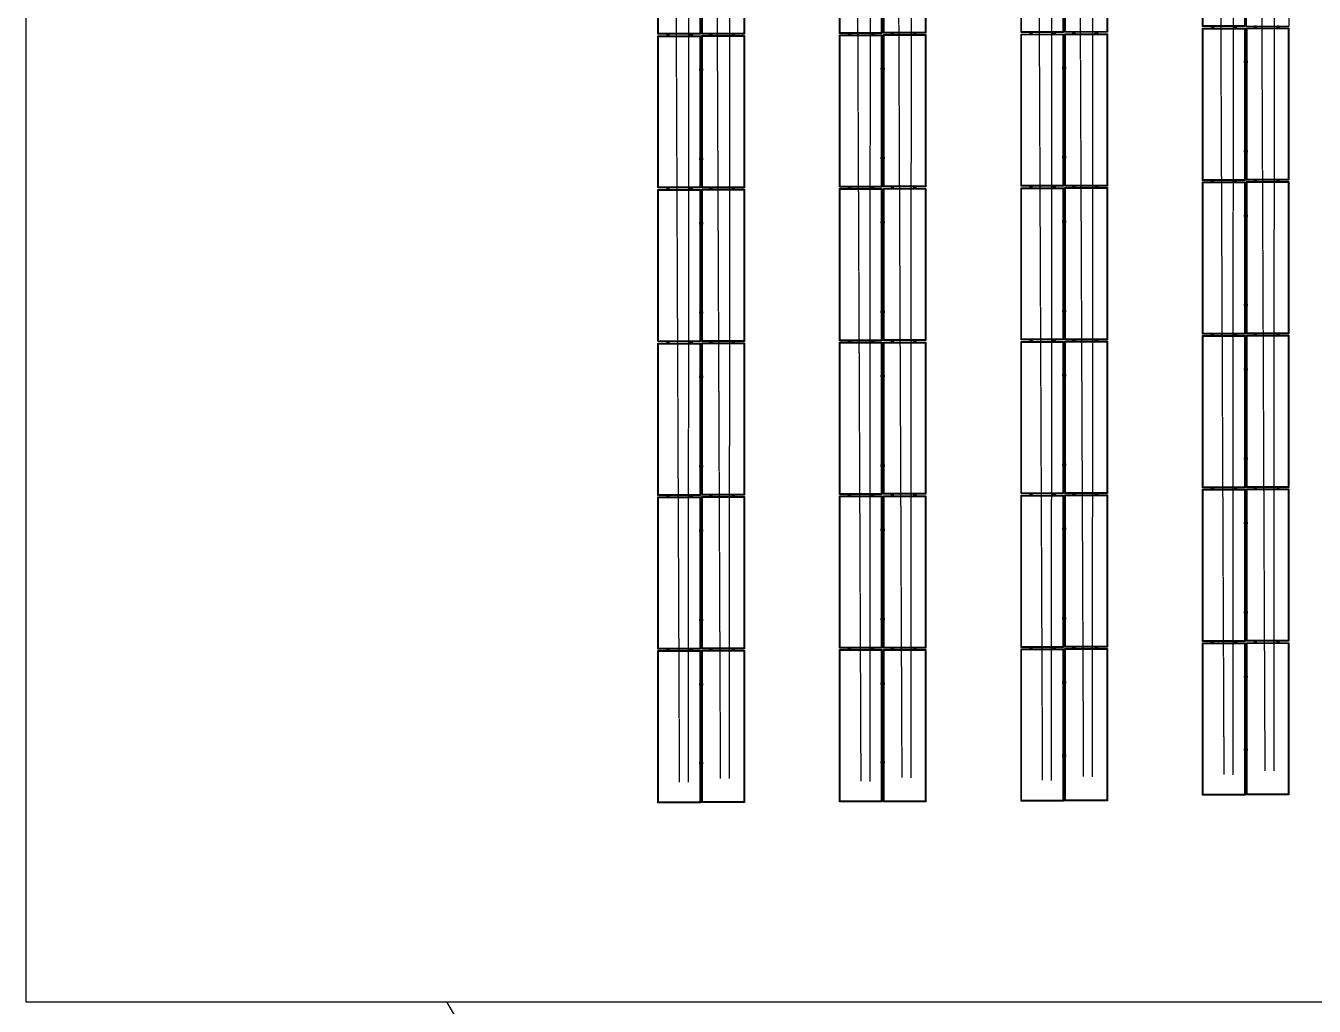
# Model space of a CAD drawing. Header units: millimetres. Extents: x 185509 to 291328, y 95263 to 331092.
# Drawn here: x 223004 to 243185, y 146445 to 161796 of the extents above; entities that cross this region are included whole.
import ezdxf

# ---------------------------------------------------------------- set-up
doc = ezdxf.new("R2010")
doc.units = ezdxf.units.MM
doc.linetypes.add('ACAD_ISO02W100', pattern=[15, 12, -3])
doc.layers.add('Cables string 1', color=20, linetype='ACAD_ISO02W100')
doc.layers.add('Cqbles string 2', color=72, linetype='ACAD_ISO02W100')

msp = doc.modelspace()

# ---------------------------------------------------------------- linework, layer by layer
for p, q in [((233066.604, 161652.581), (233059.814, 161652.581)), ((233063.209, 161649.186), (233063.209, 161655.976)), ((233429.298, 161652.581), (233422.508, 161652.581)), ((233425.903, 161649.186), (233425.903, 161655.976)), ((233738.041, 161655.859), (233731.252, 161655.859)), ((233734.646, 161652.465), (233734.646, 161659.254)), ((234091.255, 161655.859), (234084.465, 161655.859)), ((234087.86, 161652.465), (234087.86, 161659.254)), ((235909.679, 161665.859), (235902.889, 161665.859)), ((235906.284, 161662.465), (235906.284, 161669.254)), ((236272.373, 161665.859), (236265.583, 161665.859)), ((236268.978, 161662.465), (236268.978, 161669.254)), ((236581.116, 161669.138), (236574.326, 161669.138)), ((236577.721, 161665.743), (236577.721, 161672.533)), ((236934.33, 161669.138), (236927.54, 161669.138)), ((236930.935, 161665.743), (236930.935, 161672.533)), ((238752.753, 161679.138), (238745.963, 161679.138)), ((238749.358, 161675.743), (238749.358, 161682.533)), ((239115.447, 161679.138), (239108.657, 161679.138)), ((239112.052, 161675.743), (239112.052, 161682.533)), ((239424.191, 161682.417), (239417.401, 161682.417)), ((239420.796, 161679.022), (239420.796, 161685.811)), ((239777.404, 161682.417), (239770.614, 161682.417)), ((239774.009, 161679.022), (239774.009, 161685.811)), ((241595.828, 161771.577), (241589.038, 161771.577)), ((241592.433, 161768.183), (241592.433, 161774.972)), ((241958.522, 161771.577), (241951.732, 161771.577)), ((241955.127, 161768.183), (241955.127, 161774.972)), ((242267.266, 161774.856), (242260.476, 161774.856)), ((242263.871, 161771.461), (242263.871, 161778.251)), ((242620.479, 161774.856), (242613.689, 161774.856)), ((242617.084, 161771.461), (242617.084, 161778.251)), ((233579.895, 161112.034), (233586.685, 161112.034)), ((233583.29, 161108.639), (233583.29, 161115.428)), ((236422.97, 161125.312), (236429.76, 161125.312)), ((236426.365, 161121.917), (236426.365, 161128.707)), ((239266.045, 161138.591), (239272.834, 161138.591)), ((239269.439, 161135.196), (239269.439, 161141.986)), ((242109.119, 161231.03), (242115.909, 161231.03)), ((242112.514, 161227.635), (242112.514, 161234.425)), ((242112.514, 159827.271), (242112.514, 159834.061)), ((233579.895, 159711.669), (233586.685, 159711.669)), ((233583.29, 159708.274), (233583.29, 159715.064)), ((236422.97, 159724.948), (236429.76, 159724.948)), ((236426.365, 159721.553), (236426.365, 159728.343)), ((239266.045, 159738.226), (239272.834, 159738.226)), ((239269.439, 159734.831), (239269.439, 159741.621)), ((242109.119, 159830.666), (242115.909, 159830.666)), ((233066.604, 159245.742), (233059.814, 159245.742)), ((233063.209, 159242.347), (233063.209, 159249.137)), ((233429.298, 159245.742), (233422.508, 159245.742)), ((233425.903, 159242.347), (233425.903, 159249.137)), ((233738.041, 159249.021), (233731.252, 159249.021)), ((233734.646, 159245.626), (233734.646, 159252.415)), ((234091.255, 159249.021), (234084.465, 159249.021)), ((234087.86, 159245.626), (234087.86, 159252.415)), ((235909.679, 159259.021), (235902.889, 159259.021)), ((235906.284, 159255.626), (235906.284, 159262.415)), ((236272.373, 159259.021), (236265.583, 159259.021)), ((236268.978, 159255.626), (236268.978, 159262.415)), ((236581.116, 159262.299), (236574.326, 159262.299)), ((236577.721, 159258.904), (236577.721, 159265.694)), ((236934.33, 159262.299), (236927.54, 159262.299)), ((236930.935, 159258.904), (236930.935, 159265.694)), ((238752.753, 159272.299), (238745.963, 159272.299)), ((238749.358, 159268.904), (238749.358, 159275.694)), ((239115.447, 159272.299), (239108.657, 159272.299)), ((239112.052, 159268.904), (239112.052, 159275.694)), ((239424.191, 159275.578), (239417.401, 159275.578)), ((239420.796, 159272.183), (239420.796, 159278.972)), ((239777.404, 159275.578), (239770.614, 159275.578)), ((239774.009, 159272.183), (239774.009, 159278.972)), ((241595.828, 159364.738), (241589.038, 159364.738)), ((241592.433, 159361.344), (241592.433, 159368.133)), ((241958.522, 159364.738), (241951.732, 159364.738)), ((241955.127, 159361.344), (241955.127, 159368.133)), ((242267.266, 159368.017), (242260.476, 159368.017)), ((242263.871, 159364.622), (242263.871, 159371.412)), ((242620.479, 159368.017), (242613.689, 159368.017)), ((242617.084, 159364.622), (242617.084, 159371.412)), ((242109.119, 158824.191), (242115.909, 158824.191)), ((242112.514, 158820.796), (242112.514, 158827.586)), ((233579.895, 158705.195), (233586.685, 158705.195)), ((233583.29, 158701.8), (233583.29, 158708.589)), ((236422.97, 158718.473), (236429.76, 158718.473)), ((236426.365, 158715.078), (236426.365, 158721.868)), ((239266.045, 158731.752), (239272.834, 158731.752)), ((239269.439, 158728.357), (239269.439, 158735.147)), ((242109.119, 157423.827), (242115.909, 157423.827)), ((242112.514, 157420.432), (242112.514, 157427.222)), ((233579.895, 157304.83), (233586.685, 157304.83)), ((233583.29, 157301.435), (233583.29, 157308.225)), ((236422.97, 157318.109), (236429.76, 157318.109)), ((236426.365, 157314.714), (236426.365, 157321.504)), ((239266.045, 157331.387), (239272.834, 157331.387)), ((239269.439, 157327.992), (239269.439, 157334.782)), ((233066.604, 156839.129), (233059.814, 156839.129)), ((233063.209, 156835.734), (233063.209, 156842.524)), ((233429.298, 156839.129), (233422.508, 156839.129)), ((233425.903, 156835.734), (233425.903, 156842.524)), ((233738.041, 156842.408), (233731.252, 156842.408)), ((233734.646, 156839.013), (233734.646, 156845.803)), ((234091.255, 156842.408), (234084.465, 156842.408)), ((234087.86, 156839.013), (234087.86, 156845.803)), ((235909.679, 156852.408), (235902.889, 156852.408)), ((235906.284, 156849.013), (235906.284, 156855.803)), ((236272.373, 156852.408), (236265.583, 156852.408)), ((236268.978, 156849.013), (236268.978, 156855.803)), ((236581.116, 156855.686), (236574.326, 156855.686)), ((236577.721, 156852.291), (236577.721, 156859.081)), ((236934.33, 156855.686), (236927.54, 156855.686)), ((236930.935, 156852.291), (236930.935, 156859.081)), ((238752.753, 156865.686), (238745.963, 156865.686)), ((238749.358, 156862.291), (238749.358, 156869.081)), ((239115.447, 156865.686), (239108.657, 156865.686)), ((239112.052, 156862.291), (239112.052, 156869.081)), ((239424.191, 156868.965), (239417.401, 156868.965)), ((239420.796, 156865.57), (239420.796, 156872.36)), ((239777.404, 156868.965), (239770.614, 156868.965)), ((239774.009, 156865.57), (239774.009, 156872.36)), ((241595.828, 156958.126), (241589.038, 156958.126)), ((241592.433, 156954.731), (241592.433, 156961.521)), ((241958.522, 156958.126), (241951.732, 156958.126)), ((241955.127, 156954.731), (241955.127, 156961.521)), ((242267.266, 156961.404), (242260.476, 156961.404)), ((242263.871, 156958.009), (242263.871, 156964.799)), ((242620.479, 156961.404), (242613.689, 156961.404)), ((242617.084, 156958.009), (242617.084, 156964.799)), ((242109.119, 156417.578), (242115.909, 156417.578)), ((242112.514, 156414.183), (242112.514, 156420.973)), ((233579.895, 156298.582), (233586.685, 156298.582)), ((233583.29, 156295.187), (233583.29, 156301.977)), ((236422.97, 156311.86), (236429.76, 156311.86)), ((236426.365, 156308.465), (236426.365, 156315.255)), ((239266.045, 156325.139), (239272.834, 156325.139)), ((239269.439, 156321.744), (239269.439, 156328.534)), ((242109.119, 155017.214), (242115.909, 155017.214)), ((242112.514, 155013.819), (242112.514, 155020.609)), ((233579.895, 154898.217), (233586.685, 154898.217)), ((233583.29, 154894.822), (233583.29, 154901.612)), ((236422.97, 154911.496), (236429.76, 154911.496)), ((236426.365, 154908.101), (236426.365, 154914.891)), ((239266.045, 154924.774), (239272.834, 154924.774)), ((239269.439, 154921.38), (239269.439, 154928.169)), ((233066.604, 154432.519), (233059.814, 154432.519)), ((233063.209, 154429.124), (233063.209, 154435.914)), ((233429.298, 154432.519), (233422.508, 154432.519)), ((233425.903, 154429.124), (233425.903, 154435.914)), ((233738.041, 154435.798), (233731.252, 154435.798)), ((233734.646, 154432.403), (233734.646, 154439.193)), ((234091.255, 154435.798), (234084.465, 154435.798)), ((234087.86, 154432.403), (234087.86, 154439.193)), ((235909.679, 154445.798), (235902.889, 154445.798)), ((235906.284, 154442.403), (235906.284, 154449.193)), ((236272.373, 154445.798), (236265.583, 154445.798)), ((236268.978, 154442.403), (236268.978, 154449.193)), ((236581.116, 154449.076), (236574.326, 154449.076)), ((236577.721, 154445.681), (236577.721, 154452.471)), ((236934.33, 154449.076), (236927.54, 154449.076)), ((236930.935, 154445.681), (236930.935, 154452.471)), ((238752.753, 154459.076), (238745.963, 154459.076)), ((238749.358, 154455.681), (238749.358, 154462.471)), ((239115.447, 154459.076), (239108.657, 154459.076)), ((239112.052, 154455.681), (239112.052, 154462.471)), ((239424.191, 154462.355), (239417.401, 154462.355)), ((239420.796, 154458.96), (239420.796, 154465.75)), ((239777.404, 154462.355), (239770.614, 154462.355)), ((239774.009, 154458.96), (239774.009, 154465.75)), ((241595.828, 154551.516), (241589.038, 154551.516)), ((241592.433, 154548.121), (241592.433, 154554.911)), ((241958.522, 154551.516), (241951.732, 154551.516)), ((241955.127, 154548.121), (241955.127, 154554.911)), ((242267.266, 154554.794), (242260.476, 154554.794)), ((242263.871, 154551.399), (242263.871, 154558.189)), ((242620.479, 154554.794), (242613.689, 154554.794)), ((242617.084, 154551.399), (242617.084, 154558.189)), ((242109.119, 154010.968), (242115.909, 154010.968)), ((242112.514, 154007.573), (242112.514, 154014.363)), ((233579.895, 153891.972), (233586.685, 153891.972)), ((233583.29, 153888.577), (233583.29, 153895.367)), ((236422.97, 153905.25), (236429.76, 153905.25)), ((236426.365, 153901.855), (236426.365, 153908.645)), ((239266.045, 153918.529), (239272.834, 153918.529)), ((239269.439, 153915.134), (239269.439, 153921.924)), ((242109.119, 152610.604), (242115.909, 152610.604)), ((242112.514, 152607.209), (242112.514, 152613.999)), ((233579.895, 152491.607), (233586.685, 152491.607)), ((233583.29, 152488.212), (233583.29, 152495.002)), ((236422.97, 152504.886), (236429.76, 152504.886)), ((236426.365, 152501.491), (236426.365, 152508.281)), ((239266.045, 152518.164), (239272.834, 152518.164)), ((239269.439, 152514.77), (239269.439, 152521.559)), ((233066.604, 152025.957), (233059.814, 152025.957)), ((233063.209, 152022.562), (233063.209, 152029.352)), ((233429.298, 152025.957), (233422.508, 152025.957)), ((233425.903, 152022.562), (233425.903, 152029.352)), ((233738.041, 152029.236), (233731.252, 152029.236)), ((233734.646, 152025.841), (233734.646, 152032.631)), ((234091.255, 152029.236), (234084.465, 152029.236)), ((234087.86, 152025.841), (234087.86, 152032.631)), ((235909.679, 152039.236), (235902.889, 152039.236)), ((235906.284, 152035.841), (235906.284, 152042.631)), ((236272.373, 152039.236), (236265.583, 152039.236)), ((236268.978, 152035.841), (236268.978, 152042.631)), ((236581.116, 152042.514), (236574.326, 152042.514)), ((236577.721, 152039.119), (236577.721, 152045.909)), ((236934.33, 152042.514), (236927.54, 152042.514)), ((236930.935, 152039.119), (236930.935, 152045.909)), ((238752.753, 152052.514), (238745.963, 152052.514)), ((238749.358, 152049.119), (238749.358, 152055.909)), ((239115.447, 152052.514), (239108.657, 152052.514)), ((239112.052, 152049.119), (239112.052, 152055.909)), ((239424.191, 152055.793), (239417.401, 152055.793)), ((239420.796, 152052.398), (239420.796, 152059.188)), ((239777.404, 152055.793), (239770.614, 152055.793)), ((239774.009, 152052.398), (239774.009, 152059.188)), ((241595.828, 152144.954), (241589.038, 152144.954)), ((241592.433, 152141.559), (241592.433, 152148.349)), ((241958.522, 152144.954), (241951.732, 152144.954)), ((241955.127, 152141.559), (241955.127, 152148.349)), ((242267.266, 152148.232), (242260.476, 152148.232)), ((242263.871, 152144.837), (242263.871, 152151.627)), ((242620.479, 152148.232), (242613.689, 152148.232)), ((242617.084, 152144.837), (242617.084, 152151.627)), ((242109.119, 151604.406), (242115.909, 151604.406)), ((242112.514, 151601.011), (242112.514, 151607.801)), ((233579.895, 151485.41), (233586.685, 151485.41)), ((233583.29, 151482.015), (233583.29, 151488.805)), ((236422.97, 151498.688), (236429.76, 151498.688)), ((236426.365, 151495.293), (236426.365, 151502.083)), ((239266.045, 151511.967), (239272.834, 151511.967)), ((239269.439, 151508.572), (239269.439, 151515.362)), ((239266.045, 150368.883), (239272.834, 150368.883)), ((239269.439, 150365.488), (239269.439, 150372.278)), ((242109.119, 150461.322), (242115.909, 150461.322)), ((242112.514, 150457.927), (242112.514, 150464.717)), ((233579.895, 150250.675), (233586.685, 150250.675)), ((233583.29, 150247.28), (233583.29, 150254.07)), ((236422.97, 150263.953), (236429.76, 150263.953)), ((236426.365, 150260.558), (236426.365, 150267.348)), ((229596.112, 146512.279), (234080.41, 138819.322))]:
    msp.add_line(p, q)
for points in [[(223004.489, 146511.559), (273004.489, 146511.559), (273004.489, 316511.559), (223004.489, 316511.559)], [(238592.902, 161690.859), (238592.902, 164074.859), (239257.973, 164074.859), (239257.973, 161690.859)], [(239280.906, 161694.138), (239280.906, 164078.138), (239945.977, 164078.138), (239945.977, 161694.138)], [(241435.977, 161783.299), (241435.977, 164167.299), (242101.047, 164167.299), (242101.047, 161783.299)], [(241445.977, 161793.299), (241445.977, 164157.299), (242091.047, 164157.299), (242091.047, 161793.299)], [(242123.981, 161786.577), (242123.981, 164170.577), (242789.052, 164170.577), (242789.052, 161786.577)], [(232906.753, 161664.302), (232906.753, 164048.302), (233571.823, 164048.302), (233571.823, 161664.302)], [(232916.753, 161674.302), (232916.753, 164038.302), (233561.823, 164038.302), (233561.823, 161674.302)], [(233594.757, 161667.581), (233594.757, 164051.581), (234259.827, 164051.581), (234259.827, 161667.581)], [(233604.757, 161677.581), (233604.757, 164041.581), (234249.827, 164041.581), (234249.827, 161677.581)], [(235749.827, 161677.581), (235749.827, 164061.581), (236414.898, 164061.581), (236414.898, 161677.581)], [(235759.827, 161687.581), (235759.827, 164051.581), (236404.898, 164051.581), (236404.898, 161687.581)], [(236437.831, 161680.859), (236437.831, 164064.859), (237102.902, 164064.859), (237102.902, 161680.859)], [(236447.831, 161690.859), (236447.831, 164054.859), (237092.902, 164054.859), (237092.902, 161690.859)], [(238602.902, 161700.859), (238602.902, 164064.859), (239247.973, 164064.859), (239247.973, 161700.859)], [(239290.906, 161704.138), (239290.906, 164068.138), (239935.977, 164068.138), (239935.977, 161704.138)], [(233077.728, 161631.114), (233048.69, 161631.114), (233048.69, 161674.048), (233077.728, 161674.048)], [(233072.66, 161636.181), (233053.757, 161636.181), (233053.757, 161668.98), (233072.66, 161668.98)], [(233440.422, 161631.114), (233411.384, 161631.114), (233411.384, 161674.048), (233440.422, 161674.048)], [(233435.354, 161636.181), (233416.451, 161636.181), (233416.451, 161668.98), (233435.354, 161668.98)], [(233749.165, 161634.393), (233720.128, 161634.393), (233720.128, 161677.326), (233749.165, 161677.326)], [(233744.098, 161639.46), (233725.195, 161639.46), (233725.195, 161672.259), (233744.098, 161672.259)], [(234102.379, 161634.393), (234073.341, 161634.393), (234073.341, 161677.326), (234102.379, 161677.326)], [(234097.312, 161639.46), (234078.408, 161639.46), (234078.408, 161672.259), (234097.312, 161672.259)], [(235749.827, 159270.393), (235749.827, 161654.393), (236414.898, 161654.393), (236414.898, 159270.393)], [(235920.802, 161644.393), (235891.765, 161644.393), (235891.765, 161687.326), (235920.802, 161687.326)], [(235915.735, 161649.46), (235896.832, 161649.46), (235896.832, 161682.259), (235915.735, 161682.259)], [(236283.497, 161644.393), (236254.459, 161644.393), (236254.459, 161687.326), (236283.497, 161687.326)], [(236278.429, 161649.46), (236259.526, 161649.46), (236259.526, 161682.259), (236278.429, 161682.259)], [(236437.831, 159273.671), (236437.831, 161657.671), (237102.902, 161657.671), (237102.902, 159273.671)], [(236592.24, 161647.671), (236563.202, 161647.671), (236563.202, 161690.605), (236592.24, 161690.605)], [(236587.173, 161652.739), (236568.27, 161652.739), (236568.27, 161685.537), (236587.173, 161685.537)], [(236945.454, 161647.671), (236916.416, 161647.671), (236916.416, 161690.605), (236945.454, 161690.605)], [(236940.386, 161652.739), (236921.483, 161652.739), (236921.483, 161685.537), (236940.386, 161685.537)], [(238592.902, 159283.671), (238592.902, 161667.671), (239257.973, 161667.671), (239257.973, 159283.671)], [(238602.902, 159293.671), (238602.902, 161657.671), (239247.973, 161657.671), (239247.973, 159293.671)], [(238763.877, 161657.671), (238734.839, 161657.671), (238734.839, 161700.605), (238763.877, 161700.605)], [(238758.81, 161662.739), (238739.907, 161662.739), (238739.907, 161695.537), (238758.81, 161695.537)], [(239126.571, 161657.671), (239097.533, 161657.671), (239097.533, 161700.605), (239126.571, 161700.605)], [(239121.504, 161662.739), (239102.601, 161662.739), (239102.601, 161695.537), (239121.504, 161695.537)], [(239280.906, 159286.95), (239280.906, 161670.95), (239945.977, 161670.95), (239945.977, 159286.95)], [(239290.906, 159296.95), (239290.906, 161660.95), (239935.977, 161660.95), (239935.977, 159296.95)], [(239435.315, 161660.95), (239406.277, 161660.95), (239406.277, 161703.883), (239435.315, 161703.883)], [(239430.248, 161666.017), (239411.344, 161666.017), (239411.344, 161698.816), (239430.248, 161698.816)], [(239788.528, 161660.95), (239759.49, 161660.95), (239759.49, 161703.883), (239788.528, 161703.883)], [(239783.461, 161666.017), (239764.558, 161666.017), (239764.558, 161698.816), (239783.461, 161698.816)], [(241435.977, 159376.111), (241435.977, 161760.111), (242101.047, 161760.111), (242101.047, 159376.111)], [(241445.977, 159386.111), (241445.977, 161750.111), (242091.047, 161750.111), (242091.047, 159386.111)], [(241606.952, 161750.111), (241577.914, 161750.111), (241577.914, 161793.044), (241606.952, 161793.044)], [(241601.885, 161755.178), (241582.981, 161755.178), (241582.981, 161787.977), (241601.885, 161787.977)], [(241969.646, 161750.111), (241940.608, 161750.111), (241940.608, 161793.044), (241969.646, 161793.044)], [(241964.579, 161755.178), (241945.675, 161755.178), (241945.675, 161787.977), (241964.579, 161787.977)], [(242123.981, 159379.389), (242123.981, 161763.389), (242789.052, 161763.389), (242789.052, 159379.389)], [(242133.981, 159389.389), (242133.981, 161753.389), (242779.052, 161753.389), (242779.052, 159389.389)], [(242278.39, 161753.389), (242249.352, 161753.389), (242249.352, 161796.323), (242278.39, 161796.323)], [(242273.322, 161758.457), (242254.419, 161758.457), (242254.419, 161791.255), (242273.322, 161791.255)], [(242631.603, 161753.389), (242602.565, 161753.389), (242602.565, 161796.323), (242631.603, 161796.323)], [(242626.536, 161758.457), (242607.632, 161758.457), (242607.632, 161791.255), (242626.536, 161791.255)], [(232906.753, 159257.114), (232906.753, 161641.114), (233571.823, 161641.114), (233571.823, 159257.114)], [(232916.753, 159267.114), (232916.753, 161631.114), (233561.823, 161631.114), (233561.823, 159267.114)], [(233594.757, 159260.393), (233594.757, 161644.393), (234259.827, 161644.393), (234259.827, 159260.393)], [(233604.757, 159270.393), (233604.757, 161634.393), (234249.827, 161634.393), (234249.827, 159270.393)], [(235759.827, 159280.393), (235759.827, 161644.393), (236404.898, 161644.393), (236404.898, 159280.393)], [(236447.831, 159283.671), (236447.831, 161647.671), (237092.902, 161647.671), (237092.902, 159283.671)], [(242091.047, 161216.511), (242091.047, 161245.549), (242133.981, 161245.549), (242133.981, 161216.511)], [(233561.823, 161097.515), (233561.823, 161126.552), (233604.757, 161126.552), (233604.757, 161097.515)], [(233566.891, 161102.582), (233566.891, 161121.485), (233599.689, 161121.485), (233599.689, 161102.582)], [(236404.898, 161110.793), (236404.898, 161139.831), (236447.831, 161139.831), (236447.831, 161110.793)], [(236409.965, 161115.86), (236409.965, 161134.764), (236442.764, 161134.764), (236442.764, 161115.86)], [(239247.973, 161124.072), (239247.973, 161153.109), (239290.906, 161153.109), (239290.906, 161124.072)], [(239253.04, 161129.139), (239253.04, 161148.042), (239285.839, 161148.042), (239285.839, 161129.139)], [(242096.115, 161221.578), (242096.115, 161240.482), (242128.914, 161240.482), (242128.914, 161221.578)], [(242091.047, 159816.147), (242091.047, 159845.185), (242133.981, 159845.185), (242133.981, 159816.147)], [(242096.115, 159821.214), (242096.115, 159840.117), (242128.914, 159840.117), (242128.914, 159821.214)], [(233561.823, 159697.15), (233561.823, 159726.188), (233604.757, 159726.188), (233604.757, 159697.15)], [(233566.891, 159702.218), (233566.891, 159721.121), (233599.689, 159721.121), (233599.689, 159702.218)], [(236404.898, 159710.429), (236404.898, 159739.467), (236447.831, 159739.467), (236447.831, 159710.429)], [(236409.965, 159715.496), (236409.965, 159734.399), (236442.764, 159734.399), (236442.764, 159715.496)], [(239247.973, 159723.707), (239247.973, 159752.745), (239290.906, 159752.745), (239290.906, 159723.707)], [(239253.04, 159728.775), (239253.04, 159747.678), (239285.839, 159747.678), (239285.839, 159728.775)], [(232906.753, 156850.275), (232906.753, 159234.275), (233571.823, 159234.275), (233571.823, 156850.275)], [(233077.728, 159224.275), (233048.69, 159224.275), (233048.69, 159267.209), (233077.728, 159267.209)], [(233072.66, 159229.343), (233053.757, 159229.343), (233053.757, 159262.141), (233072.66, 159262.141)], [(233440.422, 159224.275), (233411.384, 159224.275), (233411.384, 159267.209), (233440.422, 159267.209)], [(233435.354, 159229.343), (233416.451, 159229.343), (233416.451, 159262.141), (233435.354, 159262.141)], [(233594.757, 156853.554), (233594.757, 159237.554), (234259.827, 159237.554), (234259.827, 156853.554)], [(233604.757, 156863.554), (233604.757, 159227.554), (234249.827, 159227.554), (234249.827, 156863.554)], [(233749.165, 159227.554), (233720.128, 159227.554), (233720.128, 159270.487), (233749.165, 159270.487)], [(233744.098, 159232.621), (233725.195, 159232.621), (233725.195, 159265.42), (233744.098, 159265.42)], [(234102.379, 159227.554), (234073.341, 159227.554), (234073.341, 159270.487), (234102.379, 159270.487)], [(234097.312, 159232.621), (234078.408, 159232.621), (234078.408, 159265.42), (234097.312, 159265.42)], [(235749.827, 156863.554), (235749.827, 159247.554), (236414.898, 159247.554), (236414.898, 156863.554)], [(235759.827, 156873.554), (235759.827, 159237.554), (236404.898, 159237.554), (236404.898, 156873.554)], [(235920.802, 159237.554), (235891.765, 159237.554), (235891.765, 159280.487), (235920.802, 159280.487)], [(235915.735, 159242.621), (235896.832, 159242.621), (235896.832, 159275.42), (235915.735, 159275.42)], [(236283.497, 159237.554), (236254.459, 159237.554), (236254.459, 159280.487), (236283.497, 159280.487)], [(236278.429, 159242.621), (236259.526, 159242.621), (236259.526, 159275.42), (236278.429, 159275.42)], [(236437.831, 156866.832), (236437.831, 159250.832), (237102.902, 159250.832), (237102.902, 156866.832)], [(236447.831, 156876.832), (236447.831, 159240.832), (237092.902, 159240.832), (237092.902, 156876.832)], [(236592.24, 159240.832), (236563.202, 159240.832), (236563.202, 159283.766), (236592.24, 159283.766)], [(236587.173, 159245.9), (236568.27, 159245.9), (236568.27, 159278.698), (236587.173, 159278.698)], [(236945.454, 159240.832), (236916.416, 159240.832), (236916.416, 159283.766), (236945.454, 159283.766)], [(236940.386, 159245.9), (236921.483, 159245.9), (236921.483, 159278.698), (236940.386, 159278.698)], [(238592.902, 156876.832), (238592.902, 159260.832), (239257.973, 159260.832), (239257.973, 156876.832)], [(238602.902, 156886.832), (238602.902, 159250.832), (239247.973, 159250.832), (239247.973, 156886.832)], [(238763.877, 159250.832), (238734.839, 159250.832), (238734.839, 159293.766), (238763.877, 159293.766)], [(238758.81, 159255.9), (238739.907, 159255.9), (238739.907, 159288.698), (238758.81, 159288.698)], [(239126.571, 159250.832), (239097.533, 159250.832), (239097.533, 159293.766), (239126.571, 159293.766)], [(239121.504, 159255.9), (239102.601, 159255.9), (239102.601, 159288.698), (239121.504, 159288.698)], [(239280.906, 156880.111), (239280.906, 159264.111), (239945.977, 159264.111), (239945.977, 156880.111)], [(239290.906, 156890.111), (239290.906, 159254.111), (239935.977, 159254.111), (239935.977, 156890.111)], [(239435.315, 159254.111), (239406.277, 159254.111), (239406.277, 159297.044), (239435.315, 159297.044)], [(239430.248, 159259.178), (239411.344, 159259.178), (239411.344, 159291.977), (239430.248, 159291.977)], [(239788.528, 159254.111), (239759.49, 159254.111), (239759.49, 159297.044), (239788.528, 159297.044)], [(239783.461, 159259.178), (239764.558, 159259.178), (239764.558, 159291.977), (239783.461, 159291.977)], [(241435.977, 156969.272), (241435.977, 159353.272), (242101.047, 159353.272), (242101.047, 156969.272)], [(241445.977, 156979.272), (241445.977, 159343.272), (242091.047, 159343.272), (242091.047, 156979.272)], [(241606.952, 159343.272), (241577.914, 159343.272), (241577.914, 159386.205), (241606.952, 159386.205)], [(241601.885, 159348.339), (241582.981, 159348.339), (241582.981, 159381.138), (241601.885, 159381.138)], [(241969.646, 159343.272), (241940.608, 159343.272), (241940.608, 159386.205), (241969.646, 159386.205)], [(241964.579, 159348.339), (241945.675, 159348.339), (241945.675, 159381.138), (241964.579, 159381.138)], [(242123.981, 156972.55), (242123.981, 159356.55), (242789.052, 159356.55), (242789.052, 156972.55)], [(242133.981, 156982.55), (242133.981, 159346.55), (242779.052, 159346.55), (242779.052, 156982.55)], [(242278.39, 159346.55), (242249.352, 159346.55), (242249.352, 159389.484), (242278.39, 159389.484)], [(242273.322, 159351.618), (242254.419, 159351.618), (242254.419, 159384.416), (242273.322, 159384.416)], [(242631.603, 159346.55), (242602.565, 159346.55), (242602.565, 159389.484), (242631.603, 159389.484)], [(242626.536, 159351.618), (242607.632, 159351.618), (242607.632, 159384.416), (242626.536, 159384.416)], [(232916.753, 156860.275), (232916.753, 159224.275), (233561.823, 159224.275), (233561.823, 156860.275)], [(242091.047, 158809.672), (242091.047, 158838.71), (242133.981, 158838.71), (242133.981, 158809.672)], [(242096.115, 158814.739), (242096.115, 158833.643), (242128.914, 158833.643), (242128.914, 158814.739)], [(233561.823, 158690.676), (233561.823, 158719.713), (233604.757, 158719.713), (233604.757, 158690.676)], [(233566.891, 158695.743), (233566.891, 158714.646), (233599.689, 158714.646), (233599.689, 158695.743)], [(236404.898, 158703.954), (236404.898, 158732.992), (236447.831, 158732.992), (236447.831, 158703.954)], [(236409.965, 158709.021), (236409.965, 158727.925), (236442.764, 158727.925), (236442.764, 158709.021)], [(239247.973, 158717.233), (239247.973, 158746.271), (239290.906, 158746.271), (239290.906, 158717.233)], [(239253.04, 158722.3), (239253.04, 158741.203), (239285.839, 158741.203), (239285.839, 158722.3)], [(242091.047, 157409.308), (242091.047, 157438.346), (242133.981, 157438.346), (242133.981, 157409.308)], [(242096.115, 157414.375), (242096.115, 157433.278), (242128.914, 157433.278), (242128.914, 157414.375)], [(233561.823, 157290.311), (233561.823, 157319.349), (233604.757, 157319.349), (233604.757, 157290.311)], [(233566.891, 157295.379), (233566.891, 157314.282), (233599.689, 157314.282), (233599.689, 157295.379)], [(236404.898, 157303.59), (236404.898, 157332.628), (236447.831, 157332.628), (236447.831, 157303.59)], [(236409.965, 157308.657), (236409.965, 157327.56), (236442.764, 157327.56), (236442.764, 157308.657)], [(239247.973, 157316.868), (239247.973, 157345.906), (239290.906, 157345.906), (239290.906, 157316.868)], [(239253.04, 157321.936), (239253.04, 157340.839), (239285.839, 157340.839), (239285.839, 157321.936)], [(232906.753, 154443.662), (232906.753, 156827.662), (233571.823, 156827.662), (233571.823, 154443.662)], [(232916.753, 154453.662), (232916.753, 156817.662), (233561.823, 156817.662), (233561.823, 154453.662)], [(233077.728, 156817.662), (233048.69, 156817.662), (233048.69, 156860.596), (233077.728, 156860.596)], [(233072.66, 156822.73), (233053.757, 156822.73), (233053.757, 156855.529), (233072.66, 156855.529)], [(233440.422, 156817.662), (233411.384, 156817.662), (233411.384, 156860.596), (233440.422, 156860.596)], [(233435.354, 156822.73), (233416.451, 156822.73), (233416.451, 156855.529), (233435.354, 156855.529)], [(233594.757, 154446.941), (233594.757, 156830.941), (234259.827, 156830.941), (234259.827, 154446.941)], [(233604.757, 154456.941), (233604.757, 156820.941), (234249.827, 156820.941), (234249.827, 154456.941)], [(233749.165, 156820.941), (233720.128, 156820.941), (233720.128, 156863.874), (233749.165, 156863.874)], [(233744.098, 156826.008), (233725.195, 156826.008), (233725.195, 156858.807), (233744.098, 156858.807)], [(234102.379, 156820.941), (234073.341, 156820.941), (234073.341, 156863.874), (234102.379, 156863.874)], [(234097.312, 156826.008), (234078.408, 156826.008), (234078.408, 156858.807), (234097.312, 156858.807)], [(235749.827, 154456.941), (235749.827, 156840.941), (236414.898, 156840.941), (236414.898, 154456.941)], [(235759.827, 154466.941), (235759.827, 156830.941), (236404.898, 156830.941), (236404.898, 154466.941)], [(235920.802, 156830.941), (235891.765, 156830.941), (235891.765, 156873.874), (235920.802, 156873.874)], [(235915.735, 156836.008), (235896.832, 156836.008), (235896.832, 156868.807), (235915.735, 156868.807)], [(236283.497, 156830.941), (236254.459, 156830.941), (236254.459, 156873.874), (236283.497, 156873.874)], [(236278.429, 156836.008), (236259.526, 156836.008), (236259.526, 156868.807), (236278.429, 156868.807)], [(236437.831, 154460.219), (236437.831, 156844.219), (237102.902, 156844.219), (237102.902, 154460.219)], [(236447.831, 154470.219), (236447.831, 156834.219), (237092.902, 156834.219), (237092.902, 154470.219)], [(236592.24, 156834.219), (236563.202, 156834.219), (236563.202, 156877.153), (236592.24, 156877.153)], [(236587.173, 156839.287), (236568.27, 156839.287), (236568.27, 156872.086), (236587.173, 156872.086)], [(236945.454, 156834.219), (236916.416, 156834.219), (236916.416, 156877.153), (236945.454, 156877.153)], [(236940.386, 156839.287), (236921.483, 156839.287), (236921.483, 156872.086), (236940.386, 156872.086)], [(238592.902, 154470.219), (238592.902, 156854.219), (239257.973, 156854.219), (239257.973, 154470.219)], [(238602.902, 154480.219), (238602.902, 156844.219), (239247.973, 156844.219), (239247.973, 154480.219)], [(238763.877, 156844.219), (238734.839, 156844.219), (238734.839, 156887.153), (238763.877, 156887.153)], [(238758.81, 156849.287), (238739.907, 156849.287), (238739.907, 156882.086), (238758.81, 156882.086)], [(239126.571, 156844.219), (239097.533, 156844.219), (239097.533, 156887.153), (239126.571, 156887.153)], [(239121.504, 156849.287), (239102.601, 156849.287), (239102.601, 156882.086), (239121.504, 156882.086)], [(239280.906, 154473.498), (239280.906, 156857.498), (239945.977, 156857.498), (239945.977, 154473.498)], [(239290.906, 154483.498), (239290.906, 156847.498), (239935.977, 156847.498), (239935.977, 154483.498)], [(239435.315, 156847.498), (239406.277, 156847.498), (239406.277, 156890.431), (239435.315, 156890.431)], [(239430.248, 156852.565), (239411.344, 156852.565), (239411.344, 156885.364), (239430.248, 156885.364)], [(239788.528, 156847.498), (239759.49, 156847.498), (239759.49, 156890.431), (239788.528, 156890.431)], [(239783.461, 156852.565), (239764.558, 156852.565), (239764.558, 156885.364), (239783.461, 156885.364)], [(241435.977, 154562.659), (241435.977, 156946.659), (242101.047, 156946.659), (242101.047, 154562.659)], [(241445.977, 154572.659), (241445.977, 156936.659), (242091.047, 156936.659), (242091.047, 154572.659)], [(241606.952, 156936.659), (241577.914, 156936.659), (241577.914, 156979.592), (241606.952, 156979.592)], [(241601.885, 156941.726), (241582.981, 156941.726), (241582.981, 156974.525), (241601.885, 156974.525)], [(241969.646, 156936.659), (241940.608, 156936.659), (241940.608, 156979.592), (241969.646, 156979.592)], [(241964.579, 156941.726), (241945.675, 156941.726), (241945.675, 156974.525), (241964.579, 156974.525)], [(242123.981, 154565.937), (242123.981, 156949.937), (242789.052, 156949.937), (242789.052, 154565.937)], [(242133.981, 154575.937), (242133.981, 156939.937), (242779.052, 156939.937), (242779.052, 154575.937)], [(242278.39, 156939.937), (242249.352, 156939.937), (242249.352, 156982.871), (242278.39, 156982.871)], [(242273.322, 156945.005), (242254.419, 156945.005), (242254.419, 156977.804), (242273.322, 156977.804)], [(242631.603, 156939.937), (242602.565, 156939.937), (242602.565, 156982.871), (242631.603, 156982.871)], [(242626.536, 156945.005), (242607.632, 156945.005), (242607.632, 156977.804), (242626.536, 156977.804)], [(242091.047, 156403.059), (242091.047, 156432.097), (242133.981, 156432.097), (242133.981, 156403.059)], [(242096.115, 156408.127), (242096.115, 156427.03), (242128.914, 156427.03), (242128.914, 156408.127)], [(233561.823, 156284.063), (233561.823, 156313.101), (233604.757, 156313.101), (233604.757, 156284.063)], [(233566.891, 156289.13), (233566.891, 156308.033), (233599.689, 156308.033), (233599.689, 156289.13)], [(236404.898, 156297.341), (236404.898, 156326.379), (236447.831, 156326.379), (236447.831, 156297.341)], [(236409.965, 156302.409), (236409.965, 156321.312), (236442.764, 156321.312), (236442.764, 156302.409)], [(239247.973, 156310.62), (239247.973, 156339.658), (239290.906, 156339.658), (239290.906, 156310.62)], [(239253.04, 156315.687), (239253.04, 156334.59), (239285.839, 156334.59), (239285.839, 156315.687)], [(242091.047, 155002.695), (242091.047, 155031.733), (242133.981, 155031.733), (242133.981, 155002.695)], [(242096.115, 155007.762), (242096.115, 155026.666), (242128.914, 155026.666), (242128.914, 155007.762)], [(233561.823, 154883.698), (233561.823, 154912.736), (233604.757, 154912.736), (233604.757, 154883.698)], [(233566.891, 154888.766), (233566.891, 154907.669), (233599.689, 154907.669), (233599.689, 154888.766)], [(236404.898, 154896.977), (236404.898, 154926.015), (236447.831, 154926.015), (236447.831, 154896.977)], [(236409.965, 154902.044), (236409.965, 154920.948), (236442.764, 154920.948), (236442.764, 154902.044)], [(239247.973, 154910.256), (239247.973, 154939.293), (239290.906, 154939.293), (239290.906, 154910.256)], [(239253.04, 154915.323), (239253.04, 154934.226), (239285.839, 154934.226), (239285.839, 154915.323)], [(232906.753, 152037.052), (232906.753, 154421.052), (233571.823, 154421.052), (233571.823, 152037.052)], [(232916.753, 152047.052), (232916.753, 154411.052), (233561.823, 154411.052), (233561.823, 152047.052)], [(233077.728, 154411.052), (233048.69, 154411.052), (233048.69, 154453.986), (233077.728, 154453.986)], [(233072.66, 154416.12), (233053.757, 154416.12), (233053.757, 154448.919), (233072.66, 154448.919)], [(233440.422, 154411.052), (233411.384, 154411.052), (233411.384, 154453.986), (233440.422, 154453.986)], [(233435.354, 154416.12), (233416.451, 154416.12), (233416.451, 154448.919), (233435.354, 154448.919)], [(233594.757, 152040.331), (233594.757, 154424.331), (234259.827, 154424.331), (234259.827, 152040.331)], [(233604.757, 152050.331), (233604.757, 154414.331), (234249.827, 154414.331), (234249.827, 152050.331)], [(233749.165, 154414.331), (233720.128, 154414.331), (233720.128, 154457.264), (233749.165, 154457.264)], [(233744.098, 154419.398), (233725.195, 154419.398), (233725.195, 154452.197), (233744.098, 154452.197)], [(234102.379, 154414.331), (234073.341, 154414.331), (234073.341, 154457.264), (234102.379, 154457.264)], [(234097.312, 154419.398), (234078.408, 154419.398), (234078.408, 154452.197), (234097.312, 154452.197)], [(235749.827, 152050.331), (235749.827, 154434.331), (236414.898, 154434.331), (236414.898, 152050.331)], [(235759.827, 152060.331), (235759.827, 154424.331), (236404.898, 154424.331), (236404.898, 152060.331)], [(235920.802, 154424.331), (235891.765, 154424.331), (235891.765, 154467.264), (235920.802, 154467.264)], [(235915.735, 154429.398), (235896.832, 154429.398), (235896.832, 154462.197), (235915.735, 154462.197)], [(236283.497, 154424.331), (236254.459, 154424.331), (236254.459, 154467.264), (236283.497, 154467.264)], [(236278.429, 154429.398), (236259.526, 154429.398), (236259.526, 154462.197), (236278.429, 154462.197)], [(236437.831, 152053.609), (236437.831, 154437.609), (237102.902, 154437.609), (237102.902, 152053.609)], [(236447.831, 152063.609), (236447.831, 154427.609), (237092.902, 154427.609), (237092.902, 152063.609)], [(236592.24, 154427.609), (236563.202, 154427.609), (236563.202, 154470.543), (236592.24, 154470.543)], [(236587.173, 154432.677), (236568.27, 154432.677), (236568.27, 154465.476), (236587.173, 154465.476)], [(236945.454, 154427.609), (236916.416, 154427.609), (236916.416, 154470.543), (236945.454, 154470.543)], [(236940.386, 154432.677), (236921.483, 154432.677), (236921.483, 154465.476), (236940.386, 154465.476)], [(238592.902, 152063.609), (238592.902, 154447.609), (239257.973, 154447.609), (239257.973, 152063.609)], [(238602.902, 152073.609), (238602.902, 154437.609), (239247.973, 154437.609), (239247.973, 152073.609)], [(238763.877, 154437.609), (238734.839, 154437.609), (238734.839, 154480.543), (238763.877, 154480.543)], [(238758.81, 154442.677), (238739.907, 154442.677), (238739.907, 154475.476), (238758.81, 154475.476)], [(239126.571, 154437.609), (239097.533, 154437.609), (239097.533, 154480.543), (239126.571, 154480.543)], [(239121.504, 154442.677), (239102.601, 154442.677), (239102.601, 154475.476), (239121.504, 154475.476)], [(239280.906, 152066.888), (239280.906, 154450.888), (239945.977, 154450.888), (239945.977, 152066.888)], [(239290.906, 152076.888), (239290.906, 154440.888), (239935.977, 154440.888), (239935.977, 152076.888)], [(239435.315, 154440.888), (239406.277, 154440.888), (239406.277, 154483.821), (239435.315, 154483.821)], [(239430.248, 154445.955), (239411.344, 154445.955), (239411.344, 154478.754), (239430.248, 154478.754)], [(239788.528, 154440.888), (239759.49, 154440.888), (239759.49, 154483.821), (239788.528, 154483.821)], [(239783.461, 154445.955), (239764.558, 154445.955), (239764.558, 154478.754), (239783.461, 154478.754)], [(241435.977, 152156.049), (241435.977, 154540.049), (242101.047, 154540.049), (242101.047, 152156.049)], [(241445.977, 152166.049), (241445.977, 154530.049), (242091.047, 154530.049), (242091.047, 152166.049)], [(241606.952, 154530.049), (241577.914, 154530.049), (241577.914, 154572.982), (241606.952, 154572.982)], [(241601.885, 154535.116), (241582.981, 154535.116), (241582.981, 154567.915), (241601.885, 154567.915)], [(241969.646, 154530.049), (241940.608, 154530.049), (241940.608, 154572.982), (241969.646, 154572.982)], [(241964.579, 154535.116), (241945.675, 154535.116), (241945.675, 154567.915), (241964.579, 154567.915)], [(242123.981, 152159.327), (242123.981, 154543.327), (242789.052, 154543.327), (242789.052, 152159.327)], [(242133.981, 152169.327), (242133.981, 154533.327), (242779.052, 154533.327), (242779.052, 152169.327)], [(242278.39, 154533.327), (242249.352, 154533.327), (242249.352, 154576.261), (242278.39, 154576.261)], [(242273.322, 154538.395), (242254.419, 154538.395), (242254.419, 154571.194), (242273.322, 154571.194)], [(242631.603, 154533.327), (242602.565, 154533.327), (242602.565, 154576.261), (242631.603, 154576.261)], [(242626.536, 154538.395), (242607.632, 154538.395), (242607.632, 154571.194), (242626.536, 154571.194)], [(242091.047, 153996.449), (242091.047, 154025.487), (242133.981, 154025.487), (242133.981, 153996.449)], [(242096.115, 154001.517), (242096.115, 154020.42), (242128.914, 154020.42), (242128.914, 154001.517)], [(233561.823, 153877.453), (233561.823, 153906.491), (233604.757, 153906.491), (233604.757, 153877.453)], [(233566.891, 153882.52), (233566.891, 153901.423), (233599.689, 153901.423), (233599.689, 153882.52)], [(236404.898, 153890.731), (236404.898, 153919.769), (236447.831, 153919.769), (236447.831, 153890.731)], [(236409.965, 153895.799), (236409.965, 153914.702), (236442.764, 153914.702), (236442.764, 153895.799)], [(239247.973, 153904.01), (239247.973, 153933.048), (239290.906, 153933.048), (239290.906, 153904.01)], [(239253.04, 153909.077), (239253.04, 153927.98), (239285.839, 153927.98), (239285.839, 153909.077)], [(242091.047, 152596.085), (242091.047, 152625.123), (242133.981, 152625.123), (242133.981, 152596.085)], [(242096.115, 152601.152), (242096.115, 152620.056), (242128.914, 152620.056), (242128.914, 152601.152)], [(233561.823, 152477.088), (233561.823, 152506.126), (233604.757, 152506.126), (233604.757, 152477.088)], [(233566.891, 152482.156), (233566.891, 152501.059), (233599.689, 152501.059), (233599.689, 152482.156)], [(236404.898, 152490.367), (236404.898, 152519.405), (236447.831, 152519.405), (236447.831, 152490.367)], [(236409.965, 152495.434), (236409.965, 152514.338), (236442.764, 152514.338), (236442.764, 152495.434)], [(239247.973, 152503.646), (239247.973, 152532.683), (239290.906, 152532.683), (239290.906, 152503.646)], [(239253.04, 152508.713), (239253.04, 152527.616), (239285.839, 152527.616), (239285.839, 152508.713)], [(241606.952, 152123.487), (241577.914, 152123.487), (241577.914, 152166.42), (241606.952, 152166.42)], [(241969.646, 152123.487), (241940.608, 152123.487), (241940.608, 152166.42), (241969.646, 152166.42)], [(242278.39, 152126.765), (242249.352, 152126.765), (242249.352, 152169.699), (242278.39, 152169.699)], [(242273.322, 152131.833), (242254.419, 152131.833), (242254.419, 152164.632), (242273.322, 152164.632)], [(242631.603, 152126.765), (242602.565, 152126.765), (242602.565, 152169.699), (242631.603, 152169.699)], [(242626.536, 152131.833), (242607.632, 152131.833), (242607.632, 152164.632), (242626.536, 152164.632)], [(232906.753, 149630.49), (232906.753, 152014.49), (233571.823, 152014.49), (233571.823, 149630.49)], [(232916.753, 149640.49), (232916.753, 152004.49), (233561.823, 152004.49), (233561.823, 149640.49)], [(233077.728, 152004.49), (233048.69, 152004.49), (233048.69, 152047.424), (233077.728, 152047.424)], [(233072.66, 152009.558), (233053.757, 152009.558), (233053.757, 152042.357), (233072.66, 152042.357)], [(233440.422, 152004.49), (233411.384, 152004.49), (233411.384, 152047.424), (233440.422, 152047.424)], [(233435.354, 152009.558), (233416.451, 152009.558), (233416.451, 152042.357), (233435.354, 152042.357)], [(233594.757, 149633.769), (233594.757, 152017.769), (234259.827, 152017.769), (234259.827, 149633.769)], [(233604.757, 149643.769), (233604.757, 152007.769), (234249.827, 152007.769), (234249.827, 149643.769)], [(233749.165, 152007.769), (233720.128, 152007.769), (233720.128, 152050.702), (233749.165, 152050.702)], [(233744.098, 152012.836), (233725.195, 152012.836), (233725.195, 152045.635), (233744.098, 152045.635)], [(234102.379, 152007.769), (234073.341, 152007.769), (234073.341, 152050.702), (234102.379, 152050.702)], [(234097.312, 152012.836), (234078.408, 152012.836), (234078.408, 152045.635), (234097.312, 152045.635)], [(235749.827, 149643.769), (235749.827, 152027.769), (236414.898, 152027.769), (236414.898, 149643.769)], [(235759.827, 149653.769), (235759.827, 152017.769), (236404.898, 152017.769), (236404.898, 149653.769)], [(235920.802, 152017.769), (235891.765, 152017.769), (235891.765, 152060.702), (235920.802, 152060.702)], [(235915.735, 152022.836), (235896.832, 152022.836), (235896.832, 152055.635), (235915.735, 152055.635)], [(236283.497, 152017.769), (236254.459, 152017.769), (236254.459, 152060.702), (236283.497, 152060.702)], [(236278.429, 152022.836), (236259.526, 152022.836), (236259.526, 152055.635), (236278.429, 152055.635)], [(236437.831, 149647.047), (236437.831, 152031.047), (237102.902, 152031.047), (237102.902, 149647.047)], [(236447.831, 149657.047), (236447.831, 152021.047), (237092.902, 152021.047), (237092.902, 149657.047)], [(236592.24, 152021.047), (236563.202, 152021.047), (236563.202, 152063.981), (236592.24, 152063.981)], [(236587.173, 152026.115), (236568.27, 152026.115), (236568.27, 152058.914), (236587.173, 152058.914)], [(236945.454, 152021.047), (236916.416, 152021.047), (236916.416, 152063.981), (236945.454, 152063.981)], [(236940.386, 152026.115), (236921.483, 152026.115), (236921.483, 152058.914), (236940.386, 152058.914)], [(238592.902, 149657.047), (238592.902, 152041.047), (239257.973, 152041.047), (239257.973, 149657.047)], [(238602.902, 149667.047), (238602.902, 152031.047), (239247.973, 152031.047), (239247.973, 149667.047)], [(238763.877, 152031.047), (238734.839, 152031.047), (238734.839, 152073.981), (238763.877, 152073.981)], [(238758.81, 152036.115), (238739.907, 152036.115), (238739.907, 152068.914), (238758.81, 152068.914)], [(239126.571, 152031.047), (239097.533, 152031.047), (239097.533, 152073.981), (239126.571, 152073.981)], [(239121.504, 152036.115), (239102.601, 152036.115), (239102.601, 152068.914), (239121.504, 152068.914)], [(239280.906, 149660.326), (239280.906, 152044.326), (239945.977, 152044.326), (239945.977, 149660.326)], [(239290.906, 149670.326), (239290.906, 152034.326), (239935.977, 152034.326), (239935.977, 149670.326)], [(239435.315, 152034.326), (239406.277, 152034.326), (239406.277, 152077.259), (239435.315, 152077.259)], [(239430.248, 152039.393), (239411.344, 152039.393), (239411.344, 152072.192), (239430.248, 152072.192)], [(239788.528, 152034.326), (239759.49, 152034.326), (239759.49, 152077.259), (239788.528, 152077.259)], [(239783.461, 152039.393), (239764.558, 152039.393), (239764.558, 152072.192), (239783.461, 152072.192)], [(241435.977, 149749.487), (241435.977, 152133.487), (242101.047, 152133.487), (242101.047, 149749.487)], [(241445.977, 149759.487), (241445.977, 152123.487), (242091.047, 152123.487), (242091.047, 149759.487)], [(241601.885, 152128.554), (241582.981, 152128.554), (241582.981, 152161.353), (241601.885, 152161.353)], [(241964.579, 152128.554), (241945.675, 152128.554), (241945.675, 152161.353), (241964.579, 152161.353)], [(242123.981, 149752.765), (242123.981, 152136.765), (242789.052, 152136.765), (242789.052, 149752.765)], [(242133.981, 149762.765), (242133.981, 152126.765), (242779.052, 152126.765), (242779.052, 149762.765)], [(242091.047, 151589.887), (242091.047, 151618.925), (242133.981, 151618.925), (242133.981, 151589.887)], [(242096.115, 151594.955), (242096.115, 151613.858), (242128.914, 151613.858), (242128.914, 151594.955)], [(233561.823, 151470.891), (233561.823, 151499.929), (233604.757, 151499.929), (233604.757, 151470.891)], [(233566.891, 151475.958), (233566.891, 151494.861), (233599.689, 151494.861), (233599.689, 151475.958)], [(236404.898, 151484.169), (236404.898, 151513.207), (236447.831, 151513.207), (236447.831, 151484.169)], [(236409.965, 151489.237), (236409.965, 151508.14), (236442.764, 151508.14), (236442.764, 151489.237)], [(239247.973, 151497.448), (239247.973, 151526.486), (239290.906, 151526.486), (239290.906, 151497.448)], [(239253.04, 151502.515), (239253.04, 151521.418), (239285.839, 151521.418), (239285.839, 151502.515)], [(239248.194, 150354.707), (239248.194, 150383.745), (239291.128, 150383.745), (239291.128, 150354.707)], [(239253.04, 150359.431), (239253.04, 150378.334), (239285.839, 150378.334), (239285.839, 150359.431)], [(242091.047, 150446.803), (242091.047, 150475.841), (242133.981, 150475.841), (242133.981, 150446.803)], [(242096.115, 150451.87), (242096.115, 150470.774), (242128.914, 150470.774), (242128.914, 150451.87)], [(233561.823, 150236.156), (233561.823, 150265.194), (233604.757, 150265.194), (233604.757, 150236.156)], [(233566.891, 150241.223), (233566.891, 150260.126), (233599.689, 150260.126), (233599.689, 150241.223)], [(236404.898, 150249.434), (236404.898, 150278.472), (236447.831, 150278.472), (236447.831, 150249.434)], [(236409.965, 150254.502), (236409.965, 150273.405), (236442.764, 150273.405), (236442.764, 150254.502)]]:
    msp.add_lwpolyline(points, close=True)
for centre, radius in [((233063.209, 161652.581), 5.395), ((233063.209, 161652.581), 3.395), ((233425.903, 161652.581), 5.395), ((233425.903, 161652.581), 3.395), ((233734.646, 161655.859), 5.395), ((233734.646, 161655.859), 3.395), ((234087.86, 161655.859), 5.395), ((234087.86, 161655.859), 3.395), ((235906.284, 161665.859), 5.395), ((235906.284, 161665.859), 3.395), ((236268.978, 161665.859), 5.395), ((236268.978, 161665.859), 3.395), ((236577.721, 161669.138), 5.395), ((236577.721, 161669.138), 3.395), ((236930.935, 161669.138), 5.395), ((236930.935, 161669.138), 3.395), ((238749.358, 161679.138), 5.395), ((238749.358, 161679.138), 3.395), ((239112.052, 161679.138), 5.395), ((239112.052, 161679.138), 3.395), ((239420.796, 161682.417), 5.395), ((239420.796, 161682.417), 3.395), ((239774.009, 161682.417), 5.395), ((239774.009, 161682.417), 3.395), ((241592.433, 161771.577), 5.395), ((241592.433, 161771.577), 3.395), ((241955.127, 161771.577), 5.395), ((241955.127, 161771.577), 3.395), ((242263.871, 161774.856), 5.395), ((242263.871, 161774.856), 3.395), ((242617.084, 161774.856), 5.395), ((242617.084, 161774.856), 3.395), ((233583.29, 161112.034), 5.395), ((233583.29, 161112.034), 3.395), ((236426.365, 161125.312), 5.395), ((236426.365, 161125.312), 3.395), ((239269.439, 161138.591), 5.395), ((239269.439, 161138.591), 3.395), ((242112.514, 161231.03), 5.395), ((242112.514, 161231.03), 3.395), ((242112.514, 159830.666), 5.395), ((242112.514, 159830.666), 3.395), ((233583.29, 159711.669), 5.395), ((233583.29, 159711.669), 3.395), ((236426.365, 159724.948), 5.395), ((236426.365, 159724.948), 3.395), ((239269.439, 159738.226), 5.395), ((239269.439, 159738.226), 3.395), ((233063.209, 159245.742), 5.395), ((233063.209, 159245.742), 3.395), ((233425.903, 159245.742), 5.395), ((233425.903, 159245.742), 3.395), ((233734.646, 159249.021), 5.395), ((233734.646, 159249.021), 3.395), ((234087.86, 159249.021), 5.395), ((234087.86, 159249.021), 3.395), ((235906.284, 159259.021), 5.395), ((235906.284, 159259.021), 3.395), ((236268.978, 159259.021), 5.395), ((236268.978, 159259.021), 3.395), ((236577.721, 159262.299), 5.395), ((236577.721, 159262.299), 3.395), ((236930.935, 159262.299), 5.395), ((236930.935, 159262.299), 3.395), ((238749.358, 159272.299), 5.395), ((238749.358, 159272.299), 3.395), ((239112.052, 159272.299), 5.395), ((239112.052, 159272.299), 3.395), ((239420.796, 159275.578), 5.395), ((239420.796, 159275.578), 3.395), ((239774.009, 159275.578), 5.395), ((239774.009, 159275.578), 3.395), ((241592.433, 159364.738), 5.395), ((241592.433, 159364.738), 3.395), ((241955.127, 159364.738), 5.395), ((241955.127, 159364.738), 3.395), ((242263.871, 159368.017), 5.395), ((242263.871, 159368.017), 3.395), ((242617.084, 159368.017), 5.395), ((242617.084, 159368.017), 3.395), ((242112.514, 158824.191), 5.395), ((242112.514, 158824.191), 3.395), ((233583.29, 158705.195), 5.395), ((233583.29, 158705.195), 3.395), ((236426.365, 158718.473), 5.395), ((236426.365, 158718.473), 3.395), ((239269.439, 158731.752), 5.395), ((239269.439, 158731.752), 3.395), ((242112.514, 157423.827), 5.395), ((242112.514, 157423.827), 3.395), ((233583.29, 157304.83), 5.395), ((233583.29, 157304.83), 3.395), ((236426.365, 157318.109), 5.395), ((236426.365, 157318.109), 3.395), ((239269.439, 157331.387), 5.395), ((239269.439, 157331.387), 3.395), ((233063.209, 156839.129), 5.395), ((233063.209, 156839.129), 3.395), ((233425.903, 156839.129), 5.395), ((233425.903, 156839.129), 3.395), ((233734.646, 156842.408), 5.395), ((233734.646, 156842.408), 3.395), ((234087.86, 156842.408), 5.395), ((234087.86, 156842.408), 3.395), ((235906.284, 156852.408), 5.395), ((235906.284, 156852.408), 3.395), ((236268.978, 156852.408), 5.395), ((236268.978, 156852.408), 3.395), ((236577.721, 156855.686), 5.395), ((236577.721, 156855.686), 3.395), ((236930.935, 156855.686), 5.395), ((236930.935, 156855.686), 3.395), ((238749.358, 156865.686), 5.395), ((238749.358, 156865.686), 3.395), ((239112.052, 156865.686), 5.395), ((239112.052, 156865.686), 3.395), ((239420.796, 156868.965), 5.395), ((239420.796, 156868.965), 3.395), ((239774.009, 156868.965), 5.395), ((239774.009, 156868.965), 3.395), ((241592.433, 156958.126), 5.395), ((241592.433, 156958.126), 3.395), ((241955.127, 156958.126), 5.395), ((241955.127, 156958.126), 3.395), ((242263.871, 156961.404), 5.395), ((242263.871, 156961.404), 3.395), ((242617.084, 156961.404), 5.395), ((242617.084, 156961.404), 3.395), ((242112.514, 156417.578), 5.395), ((242112.514, 156417.578), 3.395), ((233583.29, 156298.582), 5.395), ((233583.29, 156298.582), 3.395), ((236426.365, 156311.86), 5.395), ((236426.365, 156311.86), 3.395), ((239269.439, 156325.139), 5.395), ((239269.439, 156325.139), 3.395), ((242112.514, 155017.214), 5.395), ((242112.514, 155017.214), 3.395), ((233583.29, 154898.217), 5.395), ((233583.29, 154898.217), 3.395), ((236426.365, 154911.496), 5.395), ((236426.365, 154911.496), 3.395), ((239269.439, 154924.774), 5.395), ((239269.439, 154924.774), 3.395), ((233063.209, 154432.519), 5.395), ((233063.209, 154432.519), 3.395), ((233425.903, 154432.519), 5.395), ((233425.903, 154432.519), 3.395), ((233734.646, 154435.798), 5.395), ((233734.646, 154435.798), 3.395), ((234087.86, 154435.798), 5.395), ((234087.86, 154435.798), 3.395), ((235906.284, 154445.798), 5.395), ((235906.284, 154445.798), 3.395), ((236268.978, 154445.798), 5.395), ((236268.978, 154445.798), 3.395), ((236577.721, 154449.076), 5.395), ((236577.721, 154449.076), 3.395), ((236930.935, 154449.076), 5.395), ((236930.935, 154449.076), 3.395), ((238749.358, 154459.076), 5.395), ((238749.358, 154459.076), 3.395), ((239112.052, 154459.076), 5.395), ((239112.052, 154459.076), 3.395), ((239420.796, 154462.355), 5.395), ((239420.796, 154462.355), 3.395), ((239774.009, 154462.355), 5.395), ((239774.009, 154462.355), 3.395), ((241592.433, 154551.516), 5.395), ((241592.433, 154551.516), 3.395), ((241955.127, 154551.516), 5.395), ((241955.127, 154551.516), 3.395), ((242263.871, 154554.794), 5.395), ((242263.871, 154554.794), 3.395), ((242617.084, 154554.794), 5.395), ((242617.084, 154554.794), 3.395), ((242112.514, 154010.968), 5.395), ((242112.514, 154010.968), 3.395), ((233583.29, 153891.972), 5.395), ((233583.29, 153891.972), 3.395), ((236426.365, 153905.25), 5.395), ((236426.365, 153905.25), 3.395), ((239269.439, 153918.529), 5.395), ((239269.439, 153918.529), 3.395), ((242112.514, 152610.604), 5.395), ((242112.514, 152610.604), 3.395), ((233583.29, 152491.607), 5.395), ((233583.29, 152491.607), 3.395), ((236426.365, 152504.886), 5.395), ((236426.365, 152504.886), 3.395), ((239269.439, 152518.164), 5.395), ((239269.439, 152518.164), 3.395), ((233063.209, 152025.957), 5.395), ((233063.209, 152025.957), 3.395), ((233425.903, 152025.957), 5.395), ((233425.903, 152025.957), 3.395), ((233734.646, 152029.236), 5.395), ((233734.646, 152029.236), 3.395), ((234087.86, 152029.236), 5.395), ((234087.86, 152029.236), 3.395), ((235906.284, 152039.236), 5.395), ((235906.284, 152039.236), 3.395), ((236268.978, 152039.236), 5.395), ((236268.978, 152039.236), 3.395), ((236577.721, 152042.514), 5.395), ((236577.721, 152042.514), 3.395), ((236930.935, 152042.514), 5.395), ((236930.935, 152042.514), 3.395), ((238749.358, 152052.514), 5.395), ((238749.358, 152052.514), 3.395), ((239112.052, 152052.514), 5.395), ((239112.052, 152052.514), 3.395), ((239420.796, 152055.793), 5.395), ((239420.796, 152055.793), 3.395), ((239774.009, 152055.793), 5.395), ((239774.009, 152055.793), 3.395), ((241592.433, 152144.954), 5.395), ((241592.433, 152144.954), 3.395), ((241955.127, 152144.954), 5.395), ((241955.127, 152144.954), 3.395), ((242263.871, 152148.232), 5.395), ((242263.871, 152148.232), 3.395), ((242617.084, 152148.232), 5.395), ((242617.084, 152148.232), 3.395), ((242112.514, 151604.406), 5.395), ((242112.514, 151604.406), 3.395), ((233583.29, 151485.41), 5.395), ((233583.29, 151485.41), 3.395), ((236426.365, 151498.688), 5.395), ((236426.365, 151498.688), 3.395), ((239269.439, 151511.967), 5.395), ((239269.439, 151511.967), 3.395), ((239269.439, 150368.883), 5.395), ((239269.439, 150368.883), 3.395), ((242112.514, 150461.322), 5.395), ((242112.514, 150461.322), 3.395), ((233583.29, 150250.675), 5.395), ((233583.29, 150250.675), 3.395), ((236426.365, 150263.953), 5.395), ((236426.365, 150263.953), 3.395)]:
    msp.add_circle(centre, radius)
at = {"layer": 'Cables string 1'}
for p, q in [((233142.573, 173366.324), (233239.984, 149954.98)), ((233784.917, 173424.176), (233882.328, 150012.831)), ((235985.647, 173379.603), (236083.058, 149968.258)), ((236627.992, 173437.454), (236725.403, 150026.11)), ((238828.722, 173392.881), (238926.133, 149981.537)), ((239471.067, 173450.733), (239568.477, 150039.388)), ((241671.797, 173485.321), (241769.208, 150073.976)), ((242314.141, 173543.172), (242411.552, 150131.828))]:
    msp.add_line(p, q, dxfattribs=at)
at = {"layer": 'Cqbles string 2'}
for p, q in [((241920.646, 173584.382), (241908.345, 150070.01)), ((242562.99, 173642.234), (242550.689, 150127.862)), ((233391.421, 173465.386), (233379.12, 149951.014)), ((234033.766, 173523.237), (234021.465, 150008.866)), ((236234.496, 173478.664), (236222.195, 149964.292)), ((236876.84, 173536.516), (236864.54, 150022.144)), ((239077.571, 173491.943), (239065.27, 149977.571)), ((239719.915, 173549.795), (239707.614, 150035.423))]:
    msp.add_line(p, q, dxfattribs=at)

doc.saveas('drawing.dxf')
